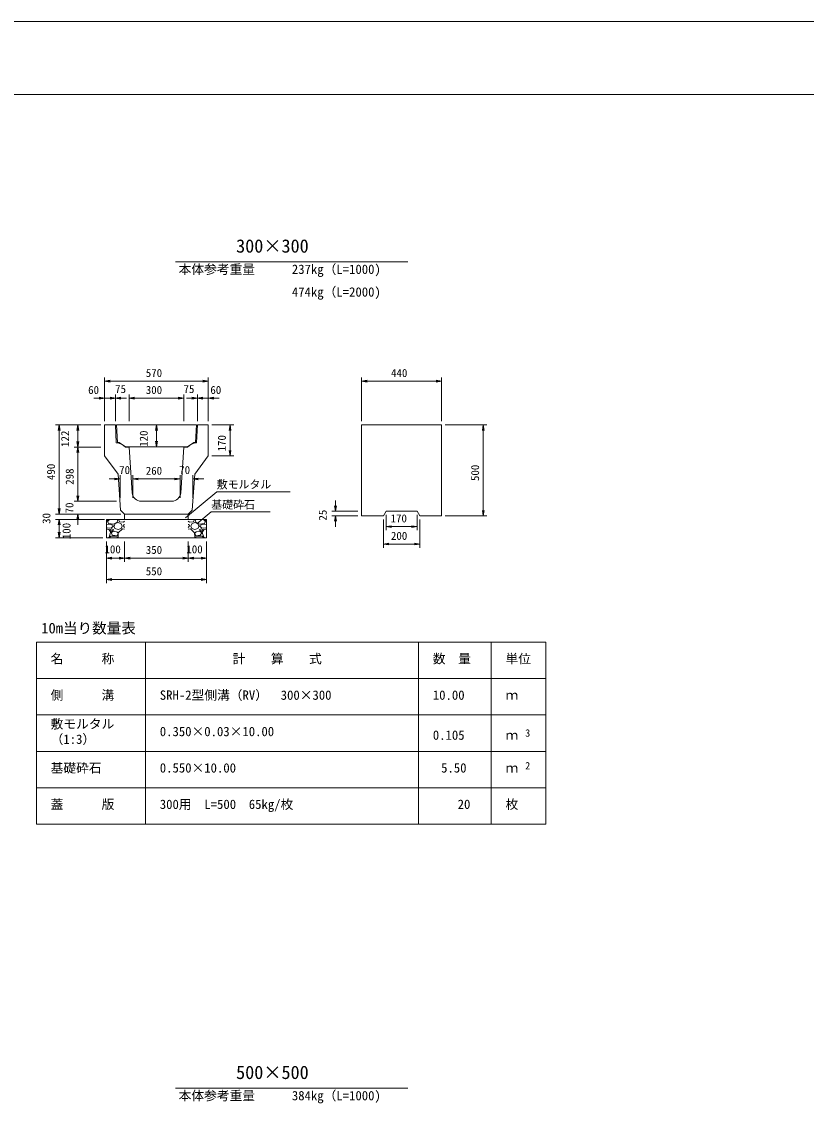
# Model space of a CAD drawing. Units: millimetres, scale not verified. Extents: x 0 to 84100, y 0 to 59400.
# Drawn here: x 18867 to 40430, y 29675 to 59400 of the extents above; entities that cross this region are included whole.
import ezdxf
from ezdxf.enums import TextEntityAlignment as Align

# ---------------------------------------------------------------- set-up
doc = ezdxf.new("R2010")
doc.units = ezdxf.units.MM
doc.header["$LTSCALE"] = 100
for name, color, linetype, lineweight in [('D-MTR-FRAM（材料表図枠）', 2, 'Continuous', 18), ('D-STR-DIM（寸法）', 7, 'Continuous', 18), ('D-STR-HTXT（旗揚げ）', 7, 'Continuous', 18), ('D-STR-STRn（構造物）', 7, 'Continuous', 18), ('D-STR（構造物外形線）', 1, 'Continuous', 18), ('D-TTL(外枠）', 2, 'Continuous', 18), ('DEFPOINTS_2', 8, 'Continuous', 18)]:
    doc.layers.add(name, color=color, linetype=linetype, lineweight=lineweight)
for name, color, linetype in [('D-MTR-TXT(文字列）', 7, 'Continuous'), ('D-MTR（材料表タイトル）', 7, 'Continuous'), ('D-STR-TXT（文字）', 7, 'Continuous'), ('D-TTL-TXT（文字）', 7, 'Continuous')]:
    doc.layers.add(name, color=color, linetype=linetype)
doc.styles.add('ＭＳ ゴシック', font='')
doc.styles.get('ＭＳ ゴシック').set_extended_font_data('MS Gothic')

msp = doc.modelspace()

# ---------------------------------------------------------------- linework, layer by layer
at = {"layer": 'D-MTR-FRAM（材料表図枠）'}
for p, q in [((19271.4, 42348.2), (33271.4, 42348.2)), ((19271.4, 37348.2), (19271.4, 42348.2)), ((22271.4, 37348.2), (22271.4, 42348.2)), ((29771.4, 37348.2), (29771.4, 42348.2)), ((31771.4, 39148.2), (31771.4, 42348.2)), ((31771.4, 37348.2), (31771.4, 42348.2)), ((33271.4, 37348.2), (33271.4, 42348.2)), ((19271.4, 41348.2), (33271.4, 41348.2)), ((19271.4, 40348.2), (33271.4, 40348.2)), ((19271.4, 39348.2), (33271.4, 39348.2)), ((19271.4, 38348.2), (33271.4, 38348.2)), ((19271.4, 37348.2), (33271.4, 37348.2))]:
    msp.add_line(p, q, dxfattribs=at)
at = {"layer": 'D-STR-DIM（寸法）'}
for p, q in [((21147, 48419.1), (21147, 49619.5)), ((21147, 49519.5), (21297, 49544.5)), ((21297, 49494.5), (21147, 49519.5)), ((21147, 49519.5), (21297, 49519.5)), ((23847, 49519.5), (21297, 49519.5)), ((23847, 49544.5), (23997, 49519.5)), ((23997, 49519.5), (23847, 49494.5)), ((23997, 49519.5), (23847, 49519.5)), ((23997, 48419.1), (23997, 49619.5)), ((28208.7, 48419.1), (28208.7, 49619.5)), ((28208.7, 49519.5), (28358.7, 49544.5)), ((28358.7, 49494.5), (28208.7, 49519.5)), ((28208.7, 49519.5), (28358.7, 49519.5)), ((28358.7, 49519.5), (30258.7, 49519.5)), ((30258.7, 49544.5), (30408.7, 49519.5)), ((30408.7, 49519.5), (30258.7, 49494.5)), ((30408.7, 49519.5), (30258.7, 49519.5)), ((30408.7, 48419.1), (30408.7, 49619.5)), ((20997, 49053.6), (20847, 49053.6)), ((20997, 49078.6), (21147, 49053.6)), ((21147, 49053.6), (20997, 49028.6)), ((21147, 49053.6), (20997, 49053.6)), ((21147, 48419.1), (21147, 49153.6)), ((21297, 49053.6), (21147, 49053.6)), ((21297, 49078.6), (21447, 49053.6)), ((21447, 49053.6), (21297, 49028.6)), ((21447, 49053.6), (21297, 49053.6)), ((21447, 48419.1), (21447, 49153.6)), ((21447, 48419.1), (21447, 49153.6)), ((21447, 49053.6), (21597, 49078.6)), ((21597, 49028.6), (21447, 49053.6)), ((21447, 49053.6), (21597, 49053.6)), ((21597, 49053.6), (21747, 49053.6)), ((21822, 48419.1), (21822, 49153.6)), ((21822, 48419.1), (21822, 49153.6)), ((21822, 49053.6), (21972, 49078.6)), ((21822, 49053.6), (21972, 49078.6)), ((21972, 49028.6), (21822, 49053.6)), ((21822, 49053.6), (21972, 49053.6)), ((21972, 49028.6), (21822, 49053.6)), ((21822, 49053.6), (21972, 49053.6)), ((21972, 49053.6), (22122, 49053.6)), ((21972, 49053.6), (23172, 49053.6)), ((23172, 49053.6), (23022, 49053.6)), ((23172, 49078.6), (23322, 49053.6)), ((23172, 49078.6), (23322, 49053.6)), ((23322, 49053.6), (23172, 49028.6)), ((23322, 49053.6), (23172, 49053.6)), ((23322, 49053.6), (23172, 49028.6)), ((23322, 49053.6), (23172, 49053.6)), ((23322, 48419.1), (23322, 49153.6)), ((23322, 48419.1), (23322, 49153.6)), ((23547, 49053.6), (23397, 49053.6)), ((23547, 49078.6), (23697, 49053.6)), ((23697, 49053.6), (23547, 49028.6)), ((23697, 49053.6), (23547, 49053.6)), ((23697, 48419.1), (23697, 49153.6)), ((23697, 48419.1), (23697, 49153.6)), ((23697, 49053.6), (23847, 49078.6)), ((23847, 49028.6), (23697, 49053.6)), ((23697, 49053.6), (23847, 49053.6)), ((23847, 49053.6), (23997, 49053.6)), ((23997, 48419.1), (23997, 49153.6)), ((23997, 49053.6), (24147, 49078.6)), ((24147, 49028.6), (23997, 49053.6)), ((23997, 49053.6), (24147, 49053.6)), ((24147, 49053.6), (24297, 49053.6)), ((21047, 48319.1), (19798.6, 48319.1)), ((19873.6, 48169.1), (19898.6, 48319.1)), ((19898.6, 48319.1), (19923.6, 48169.1)), ((19898.6, 48319.1), (19898.6, 48169.1)), ((19898.6, 48169.1), (19898.6, 46019.1)), ((21047, 48319.1), (20312.2, 48319.1)), ((20387.2, 48169.1), (20412.2, 48319.1)), ((20412.2, 48319.1), (20437.2, 48169.1)), ((20412.2, 48319.1), (20412.2, 48169.1)), ((20412.2, 48169.1), (20412.2, 47859.1)), ((22547, 48169.1), (22572, 48319.1)), ((22572, 48319.1), (22597, 48169.1)), ((22572, 48319.1), (22572, 48169.1)), ((22572, 48169.1), (22572, 47869.1)), ((24097, 48319.1), (24694.1, 48319.1)), ((24569.1, 48169.1), (24594.1, 48319.1)), ((24594.1, 48319.1), (24619.1, 48169.1)), ((24594.1, 48319.1), (24594.1, 48169.1)), ((24594.1, 47619.1), (24594.1, 48169.1)), ((30508.7, 48319.1), (31652.8, 48319.1)), ((31527.8, 48169.1), (31552.8, 48319.1)), ((31552.8, 48319.1), (31577.8, 48169.1)), ((31552.8, 48319.1), (31552.8, 48169.1)), ((31552.8, 48169.1), (31552.8, 45969.1)), ((20412.2, 47709.1), (20387.2, 47859.1)), ((20437.2, 47859.1), (20412.2, 47709.1)), ((20412.2, 47709.1), (20412.2, 47859.1)), ((22572, 47719.1), (22547, 47869.1)), ((22597, 47869.1), (22572, 47719.1)), ((22572, 47719.1), (22572, 47869.1)), ((21047, 47709.1), (20312.2, 47709.1)), ((21047, 47709.1), (20312.2, 47709.1)), ((20387.2, 47559.1), (20412.2, 47709.1)), ((20412.2, 47709.1), (20437.2, 47559.1)), ((20412.2, 47709.1), (20412.2, 47559.1)), ((24594.1, 47469.1), (24569.1, 47619.1)), ((24619.1, 47619.1), (24594.1, 47469.1)), ((24594.1, 47469.1), (24594.1, 47619.1)), ((20412.2, 47559.1), (20412.2, 46369.1)), ((24097, 47469.1), (24694.1, 47469.1)), ((21422, 46833.3), (21272, 46833.3)), ((21422, 46858.3), (21572, 46833.3)), ((21572, 46833.3), (21422, 46808.3)), ((21572, 46833.3), (21422, 46833.3)), ((21572, 46319.1), (21572, 46933.3)), ((21922, 46319.1), (21922, 46933.3)), ((21922, 46319.1), (21922, 46933.3)), ((21922, 46833.3), (22072, 46858.3)), ((21922, 46833.3), (22072, 46858.3)), ((22072, 46808.3), (21922, 46833.3)), ((21922, 46833.3), (22072, 46833.3)), ((22072, 46808.3), (21922, 46833.3)), ((21922, 46833.3), (22072, 46833.3)), ((22072, 46833.3), (23072, 46833.3)), ((22072, 46833.3), (22222, 46833.3)), ((23072, 46833.3), (22922, 46833.3)), ((23072, 46858.3), (23222, 46833.3)), ((23072, 46858.3), (23222, 46833.3)), ((23222, 46833.3), (23072, 46808.3)), ((23222, 46833.3), (23072, 46833.3)), ((23222, 46833.3), (23072, 46808.3)), ((23222, 46833.3), (23072, 46833.3)), ((23222, 46319.1), (23222, 46933.3)), ((23222, 46319.1), (23222, 46933.3)), ((23572, 46319.1), (23572, 46933.3)), ((23572, 46833.3), (23722, 46858.3)), ((23722, 46808.3), (23572, 46833.3)), ((23572, 46833.3), (23722, 46833.3)), ((23722, 46833.3), (23872, 46833.3)), ((20412.2, 46369.1), (20412.2, 46519.1)), ((19898.6, 46019.1), (19898.6, 46169.1)), ((19898.6, 46019.1), (19898.6, 46169.1)), ((21472, 46219.1), (20312.2, 46219.1)), ((21472, 46219.1), (20312.2, 46219.1)), ((20412.2, 46219.1), (20387.2, 46369.1)), ((20412.2, 46219.1), (20387.2, 46369.1)), ((20437.2, 46369.1), (20412.2, 46219.1)), ((20412.2, 46219.1), (20412.2, 46369.1)), ((20437.2, 46369.1), (20412.2, 46219.1)), ((20412.2, 46219.1), (20412.2, 46369.1)), ((27491.8, 45944.1), (27466.8, 46094.1)), ((27491.8, 46094.1), (27491.8, 46244.1)), ((27516.8, 46094.1), (27491.8, 45944.1)), ((27491.8, 45944.1), (27491.8, 46094.1)), ((21597, 45869.1), (19798.6, 45869.1)), ((21597, 45869.1), (19798.6, 45869.1)), ((21597, 45869.1), (19798.6, 45869.1)), ((19898.6, 45869.1), (19873.6, 46019.1)), ((19898.6, 45869.1), (19873.6, 46019.1)), ((19898.6, 45869.1), (19873.6, 46019.1)), ((19923.6, 46019.1), (19898.6, 45869.1)), ((19898.6, 45869.1), (19898.6, 46019.1)), ((19923.6, 46019.1), (19898.6, 45869.1)), ((19898.6, 45869.1), (19898.6, 46019.1)), ((19923.6, 46019.1), (19898.6, 45869.1)), ((19898.6, 45869.1), (19898.6, 46019.1)), ((21597, 45869.1), (20312.2, 45869.1)), ((20387.2, 45719.1), (20412.2, 45869.1)), ((20412.2, 45869.1), (20437.2, 45719.1)), ((20412.2, 45869.1), (20412.2, 45719.1)), ((28108.7, 45944.1), (27391.8, 45944.1)), ((28108.7, 45819.1), (27391.8, 45819.1)), ((27466.8, 45669.1), (27491.8, 45819.1)), ((27491.8, 45819.1), (27516.8, 45669.1)), ((27491.8, 45819.1), (27491.8, 45669.1)), ((28883.7, 45844.1), (28883.7, 45423.8)), ((29733.7, 45844.1), (29733.7, 45423.8)), ((30508.7, 45819.1), (31652.8, 45819.1)), ((31552.8, 45819.1), (31527.8, 45969.1)), ((31577.8, 45969.1), (31552.8, 45819.1)), ((31552.8, 45819.1), (31552.8, 45969.1)), ((21097, 45719.1), (19798.6, 45719.1)), ((21097, 45719.1), (19798.6, 45719.1)), ((21142, 45719.1), (19798.6, 45719.1)), ((19873.6, 45569.1), (19898.6, 45719.1)), ((19873.6, 45569.1), (19898.6, 45719.1)), ((19873.6, 45569.1), (19898.6, 45719.1)), ((19898.6, 45719.1), (19923.6, 45569.1)), ((19898.6, 45719.1), (19898.6, 45569.1)), ((19898.6, 45719.1), (19923.6, 45569.1)), ((19898.6, 45719.1), (19898.6, 45569.1)), ((19898.6, 45719.1), (19923.6, 45569.1)), ((19898.6, 45719.1), (19898.6, 45569.1)), ((19898.6, 45569.1), (19898.6, 45419.1)), ((19898.6, 45569.1), (19898.6, 45419.1)), ((19898.6, 45569.1), (19898.6, 45369.1)), ((20412.2, 45719.1), (20412.2, 45569.1)), ((27491.8, 45669.1), (27491.8, 45519.1)), ((28808.7, 45719.1), (28808.7, 44944.3)), ((28883.7, 45523.8), (29033.7, 45548.8)), ((29033.7, 45498.8), (28883.7, 45523.8)), ((28883.7, 45523.8), (29033.7, 45523.8)), ((29583.7, 45523.8), (29033.7, 45523.8)), ((29583.7, 45548.8), (29733.7, 45523.8)), ((29733.7, 45523.8), (29583.7, 45498.8)), ((29733.7, 45523.8), (29583.7, 45523.8)), ((29808.7, 45719.1), (29808.7, 44944.3)), ((21097, 45219.1), (19798.6, 45219.1)), ((19898.6, 45219.1), (19873.6, 45369.1)), ((19923.6, 45369.1), (19898.6, 45219.1)), ((19898.6, 45219.1), (19898.6, 45369.1)), ((21197, 45119.1), (21197, 43971.3)), ((21197, 45119.1), (21197, 44558)), ((21697, 45119.1), (21697, 44558)), ((21697, 45119.1), (21697, 44558)), ((23447, 45119.1), (23447, 44558)), ((23447, 45119.1), (23447, 44558)), ((23947, 45119.1), (23947, 43971.3)), ((23947, 45119.1), (23947, 44558)), ((28808.7, 45044.3), (28958.7, 45069.3)), ((28958.7, 45019.3), (28808.7, 45044.3)), ((28808.7, 45044.3), (28958.7, 45044.3)), ((29658.7, 45044.3), (28958.7, 45044.3)), ((29658.7, 45069.3), (29808.7, 45044.3)), ((29808.7, 45044.3), (29658.7, 45019.3)), ((29808.7, 45044.3), (29658.7, 45044.3)), ((21197, 44658), (21347, 44683)), ((21347, 44633), (21197, 44658)), ((21197, 44658), (21347, 44658)), ((21547, 44658), (21347, 44658)), ((21547, 44683), (21697, 44658)), ((21697, 44658), (21547, 44633)), ((21697, 44658), (21547, 44658)), ((21697, 44658), (21847, 44683)), ((21847, 44633), (21697, 44658)), ((21697, 44658), (21847, 44658)), ((23297, 44658), (21847, 44658)), ((23297, 44683), (23447, 44658)), ((23447, 44658), (23297, 44633)), ((23447, 44658), (23297, 44658)), ((23447, 44658), (23597, 44683)), ((23597, 44633), (23447, 44658)), ((23447, 44658), (23597, 44658)), ((23597, 44658), (23797, 44658)), ((23797, 44683), (23947, 44658)), ((23947, 44658), (23797, 44633)), ((23947, 44658), (23797, 44658)), ((21197, 44071.3), (21347, 44096.3)), ((21347, 44046.3), (21197, 44071.3)), ((21197, 44071.3), (21347, 44071.3)), ((23797, 44071.3), (21347, 44071.3)), ((23797, 44096.3), (23947, 44071.3)), ((23947, 44071.3), (23797, 44046.3)), ((23947, 44071.3), (23797, 44071.3))]:
    msp.add_line(p, q, dxfattribs=at)
at = {"layer": 'D-STR-HTXT（旗揚げ）'}
for p, q in [((23097.6, 52797.4), (29476, 52797.4)), ((23374.2, 45765.2), (24226.8, 46481.5)), ((26249.5, 46481.5), (24226.8, 46481.5)), ((23683.7, 45596.7), (24077, 45926.3)), ((25693.9, 45926.3), (24077, 45926.3)), ((23097.6, 30089.4), (29476, 30089.4))]:
    msp.add_line(p, q, dxfattribs=at)
at = {"layer": 'D-STR-STRn（構造物）'}
for p, q in [((21697, 45869.1), (21697, 45719.1)), ((23447, 45869.1), (23447, 45719.1)), ((21697, 45719.1), (21197, 45719.1)), ((21197, 45719.1), (21197, 45219.1)), ((21197, 45675.7), (21253.3, 45719.1)), ((21273.3, 45588.3), (21197, 45580.3)), ((21217.7, 45480.6), (21197, 45503.1)), ((21332.5, 45489.2), (21217.5, 45479.2)), ((21227.9, 45663.9), (21277.5, 45719.1)), ((21263.8, 45603.7), (21228.8, 45663.7)), ((21387.5, 45595), (21262.5, 45605)), ((21372.7, 45564.2), (21272.7, 45589.2)), ((21377.9, 45538.9), (21332.9, 45488.9)), ((21377.9, 45538.6), (21372.9, 45563.6)), ((21493.1, 45648.6), (21388.1, 45593.6)), ((21402.4, 45539.1), (21432.4, 45469.1)), ((21407.7, 45538.9), (21437.7, 45608.9)), ((21437.9, 45608.9), (21517.9, 45633.9)), ((21513, 45718.9), (21493, 45648.9)), ((21517.7, 45633.9), (21597.7, 45603.9)), ((21530.1, 45719.1), (21557, 45655.1)), ((21557.6, 45653.7), (21662.6, 45648.7)), ((21597.9, 45603.8), (21627.9, 45538.8)), ((21602.7, 45469.1), (21627.7, 45539.1)), ((21697, 45503.1), (21662.7, 45540.6)), ((21662.8, 45539), (21677.8, 45579)), ((21662.9, 45649.3), (21697, 45675.6)), ((21697, 45580.3), (21678.3, 45578.3)), ((23497, 45719.1), (21697, 45719.1)), ((23447, 45719.1), (23947, 45719.1)), ((23481.1, 45649.3), (23447, 45675.6)), ((23447, 45580.3), (23465.7, 45578.3)), ((23447, 45503.1), (23481.3, 45540.6)), ((23481.2, 45539), (23466.2, 45579)), ((23586.4, 45653.7), (23481.4, 45648.7)), ((23546, 45603.8), (23516, 45538.8)), ((23541.3, 45469.1), (23516.3, 45539.1)), ((23626.3, 45633.9), (23546.3, 45603.9)), ((23613.9, 45719.1), (23586.9, 45655.1)), ((23706.1, 45608.9), (23626.1, 45633.9)), ((23631, 45718.9), (23651, 45648.9)), ((23650.9, 45648.6), (23755.9, 45593.6)), ((23736.2, 45538.9), (23706.2, 45608.9)), ((23741.6, 45539.1), (23711.6, 45469.1)), ((23756.4, 45595), (23881.4, 45605)), ((23766.1, 45538.6), (23771.1, 45563.6)), ((23766.1, 45538.9), (23811.1, 45488.9)), ((23771.3, 45564.2), (23871.3, 45589.2)), ((23811.5, 45489.2), (23926.5, 45479.2)), ((23916.1, 45663.9), (23866.4, 45719.1)), ((23870.7, 45588.3), (23947, 45580.3)), ((23880.1, 45603.7), (23915.1, 45663.7)), ((23947, 45675.7), (23890.7, 45719.1)), ((23926.3, 45480.6), (23947, 45503.1)), ((23947, 45719.1), (23947, 45219.1)), ((21258, 45448.4), (21197, 45453.5)), ((21197, 45219.1), (23947, 45219.1)), ((21253.3, 45219.1), (21272.9, 45234.3)), ((21314, 45359.2), (21259, 45449.2)), ((21272.9, 45233.8), (21312.9, 45358.8)), ((21277.5, 45219.1), (21317.9, 45263.9)), ((21307.7, 45443.9), (21327.7, 45393.9)), ((21342.8, 45458.7), (21307.8, 45443.7)), ((21317.9, 45263.9), (21447.9, 45263.9)), ((21327.7, 45394), (21402.7, 45439)), ((21327.7, 45349.1), (21367.7, 45289.1)), ((21377.8, 45398.9), (21327.8, 45348.9)), ((21403, 45439), (21343, 45459)), ((21368, 45288.7), (21493, 45273.7)), ((21478.4, 45384.2), (21378.4, 45399.2)), ((21432.5, 45468.6), (21517.5, 45443.6)), ((21447.7, 45265.1), (21512.7, 45220.1)), ((21518.9, 45347.9), (21478.9, 45382.9)), ((21493, 45274), (21518, 45319)), ((21517, 45250.1), (21530.1, 45219.1)), ((21522.6, 45354.2), (21517.6, 45249.2)), ((21517.9, 45318.9), (21517.9, 45348.9)), ((21518.1, 45443.6), (21603.1, 45468.6)), ((21638, 45458.9), (21523, 45353.9)), ((21697, 45453.5), (21638, 45458.4)), ((23447, 45453.5), (23506, 45458.4)), ((23506, 45458.9), (23621, 45353.9)), ((23625.9, 45443.6), (23540.9, 45468.6)), ((23626.9, 45250.1), (23613.9, 45219.1)), ((23621.4, 45354.2), (23626.4, 45249.2)), ((23625.1, 45347.9), (23665.1, 45382.9)), ((23651, 45274), (23626, 45319)), ((23626.1, 45318.9), (23626.1, 45348.9)), ((23711.5, 45468.6), (23626.5, 45443.6)), ((23696.3, 45265.1), (23631.3, 45220.1)), ((23776, 45288.7), (23651, 45273.7)), ((23665.5, 45384.2), (23765.5, 45399.2)), ((23826.1, 45263.9), (23696.1, 45263.9)), ((23741, 45439), (23801, 45459)), ((23816.3, 45394), (23741.3, 45439)), ((23766.1, 45398.9), (23816.1, 45348.9)), ((23816.3, 45349.1), (23776.3, 45289.1)), ((23801.2, 45458.7), (23836.2, 45443.7)), ((23836.3, 45443.9), (23816.3, 45393.9)), ((23866.4, 45219.1), (23826.1, 45263.9)), ((23830, 45359.2), (23885, 45449.2)), ((23871.1, 45233.8), (23831.1, 45358.8)), ((23890.7, 45219.1), (23871.1, 45234.3)), ((23886, 45448.4), (23947, 45453.5))]:
    msp.add_line(p, q, dxfattribs=at)
at = {"layer": 'D-STR（構造物外形線）'}
for p, q in [((21147, 47469.1), (21147, 48319.1)), ((21147, 48319.1), (21447, 48319.1)), ((21447, 48319.1), (21467.5, 47824.1)), ((21472, 48319.1), (23672, 48319.1)), ((21472, 48319.1), (21497, 47839.1)), ((23647, 47839.1), (23672, 48319.1)), ((23676.5, 47824.1), (23697, 48319.1)), ((23697, 48319.1), (23997, 48319.1)), ((23997, 47469.1), (23997, 48319.1)), ((28208.7, 45819.1), (28208.7, 48319.1)), ((28208.7, 48319.1), (30408.7, 48319.1)), ((30408.7, 45819.1), (30408.7, 48319.1)), ((21497, 47839.1), (21545.6, 47839.1)), ((21545.6, 47839.1), (21717, 47719.1)), ((21717, 47719.1), (23427, 47719.1)), ((21722, 47709.1), (21822, 47709.1)), ((21822, 47709.1), (21906.3, 46452.4)), ((23237.6, 46452.4), (23322, 47709.1)), ((23322, 47709.1), (23422, 47709.1)), ((23427, 47719.1), (23598.4, 47839.1)), ((23598.4, 47839.1), (23647, 47839.1)), ((21147, 47469.1), (21521.7, 46969.1)), ((23622.3, 46969.1), (23997, 47469.1)), ((21521.7, 46969.1), (21588.2, 45978)), ((23555.8, 45978), (23622.3, 46969.1)), ((22155.8, 46219.1), (22988.2, 46219.1)), ((21588.2, 45978), (21697, 45869.1)), ((21697, 45869.1), (23447, 45869.1)), ((23447, 45869.1), (23555.8, 45978)), ((28208.7, 45819.1), (28808.7, 45819.1)), ((28808.7, 45819.1), (28883.7, 45944.1)), ((28883.7, 45944.1), (29733.7, 45944.1)), ((29733.7, 45944.1), (29808.7, 45819.1)), ((29808.7, 45819.1), (30408.7, 45819.1))]:
    msp.add_line(p, q, dxfattribs=at)
for centre, radius, start, end in [((21440.4, 47425.1), 400, 45.25119, 86.11523), ((23703.6, 47425.1), 400, 93.88477, 134.74881), ((22155.8, 46469.1), 250, 183.83938, 270), ((22988.2, 46469.1), 250, 270, 356.16062)]:
    msp.add_arc(centre, radius, start, end, dxfattribs=at)
at = {"layer": 'D-TTL(外枠）'}
msp.add_line((2300, 57400), (81800, 57400), dxfattribs=at)
at = {"layer": 'DEFPOINTS_2'}
msp.add_line((0, 59400), (84100, 59400), dxfattribs=at)

# ---------------------------------------------------------------- texts
at = {"layer": 'D-MTR-TXT(文字列）', "style": 'ＭＳ ゴシック'}
for s, height, p in [('本体参考重量', 256.6, (23180.7, 52390.8)), ('237kg（L=1000)', 256.6, (26292.7, 52390.8)), ('474kg（L=2000)', 256.6, (26292.7, 51766.7)), ('名\u3000\u3000\u3000称', 256.6, (19663.6, 41688.5)), ('計\u3000\u3000算\u3000\u3000式', 256.6, (24664.4, 41688.5)), ('数\u3000量', 256.6, (30163.6, 41688.5)), ('単位', 256.6, (32163.6, 41688.5)), ('側\u3000\u3000\u3000溝', 256.6, (19663.6, 40688.5)), ('SRH-2型側溝（RV）\u3000300×300', 256.6, (22663.6, 40688.5)), ('10.00', 256.6, (30166.3, 40688.5)), ('ｍ', 256.6, (32163.6, 40688.5)), ('敷モルタル', 256.6, (19663.6, 39898.5)), ('（1:3）', 256.6, (19663.6, 39476.3)), ('0.350×0.03×10.00', 256.6, (22663.6, 39688.5)), ('0.105', 256.6, (30166.3, 39588.5)), ('ｍ', 256.6, (32163.6, 39588.5)), ('3', 205.3, (32703.9, 39688.9)), ('基礎砕石', 256.6, (19663.6, 38688.5)), ('0.550×10.00', 256.6, (22663.6, 38688.5)), ('5.50', 256.6, (30393.8, 38688.5)), ('ｍ', 256.6, (32163.6, 38688.5)), ('2', 205.3, (32703.9, 38788.9)), ('蓋\u3000\u3000\u3000版', 256.6, (19663.6, 37688.5)), ('300用\u3000L=500  65kg/枚', 256.6, (22663.6, 37688.5)), ('枚', 256.6, (32163.6, 37688.5)), ('20', 256.6, (30848.6, 37688.5)), ('本体参考重量', 256.6, (23180.7, 29682.7)), ('384kg（L=1000)', 256.6, (26292.7, 29682.7))]:
    msp.add_text(s, height=height, dxfattribs=at).set_placement(p, align=Align.BOTTOM_LEFT)
at = {"layer": 'D-MTR（材料表タイトル）', "style": 'ＭＳ ゴシック'}
msp.add_text('10m当り数量表', height=293.3, dxfattribs=at).set_placement((19405.6, 42500.7), align=Align.BOTTOM_LEFT)
at = {"layer": 'D-STR-DIM（寸法）', "style": 'ＭＳ ゴシック'}
for s, p in [('570', (22278.8, 49569.5)), ('440', (29017.9, 49569.5)), ('60', (20694.7, 49103.1)), ('75', (21436, 49129)), ('300', (22278.8, 49103.6)), ('75', (23316.6, 49129)), ('60', (24053.3, 49103.1)), ('70', (21547.5, 46903.1)), ('260', (22278.1, 46883.3)), ('70', (23197.5, 46903.1)), ('170', (29004.9, 45573.8)), ('200', (29014.8, 45094.3)), ('100', (21143.2, 44724.4)), ('350', (22278.8, 44708)), ('100', (23393.2, 44724.4)), ('550', (22278.8, 44121.3))]:
    msp.add_text(s, height=219.9, dxfattribs=at).set_placement(p, align=Align.BOTTOM_LEFT)
for s, p in [('122', (20237.2, 47713.4)), ('120', (22397, 47715.3)), ('170', (24544.1, 47590.3)), ('490', (19848.6, 46803.3)), ('298', (20362.2, 46672.5)), ('500', (31502.8, 46776)), ('70', (20355.6, 45887)), ('30', (19723.6, 45598.5)), ('30', (19723.6, 45598.5)), ('25', (27316.8, 45689)), ('100', (20276.1, 45177.6))]:
    msp.add_text(s, height=219.9, rotation=90, dxfattribs=at).set_placement(p, align=Align.BOTTOM_LEFT)
at = {"layer": 'D-STR-TXT（文字）', "style": 'ＭＳ ゴシック'}
for s, p in [('敷モルタル', (24226.8, 46506.5)), ('基礎砕石', (24077, 45951.3))]:
    msp.add_text(s, height=219.9, dxfattribs=at).set_placement(p, align=Align.BOTTOM_LEFT)
at = {"layer": 'D-TTL-TXT（文字）', "style": 'ＭＳ ゴシック'}
for s, p in [('300×300', (24760.2, 52942.3)), ('500×500', (24760.2, 30234.2))]:
    msp.add_text(s, height=366.6, dxfattribs=at).set_placement(p, align=Align.BOTTOM_LEFT)

doc.saveas('drawing.dxf')
